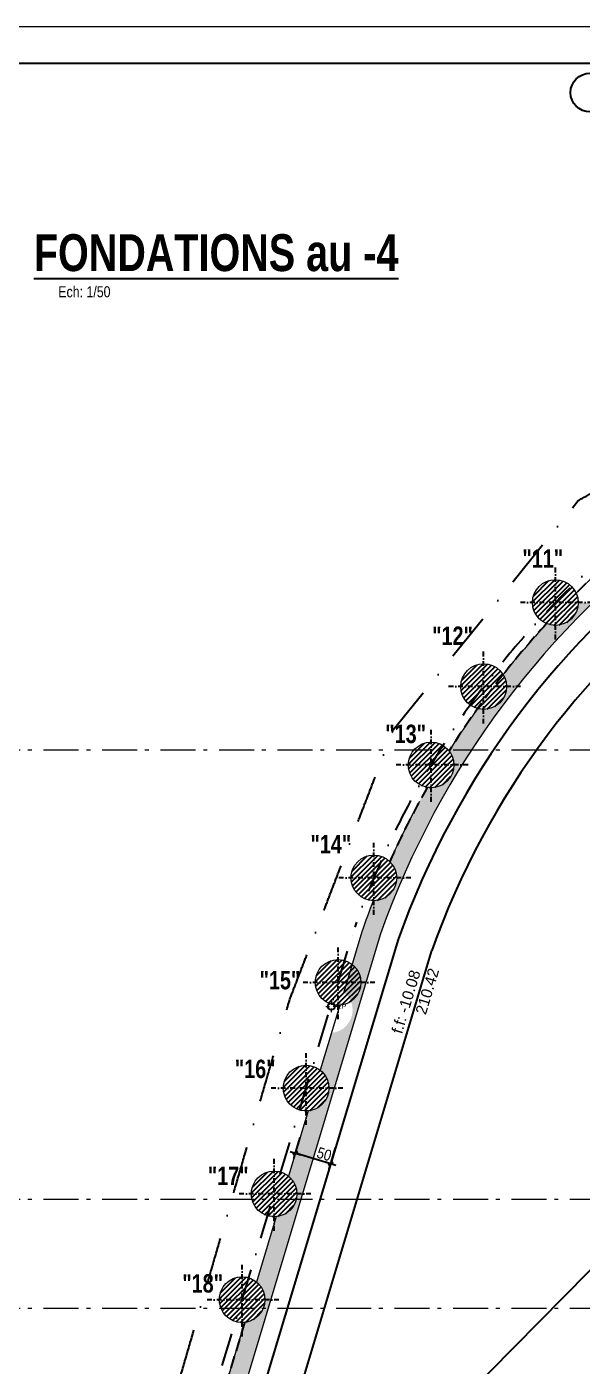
# Model space of a CAD drawing. Header units: centimetres. Extents: x 0 to 26456, y -12469 to -8269.
# Drawn here: x 14368 to 15122, y -10087 to -8269 of the extents above; entities that cross this region are included whole.
import ezdxf
from ezdxf.enums import TextEntityAlignment as Align

# ---------------------------------------------------------------- set-up
doc = ezdxf.new("R2010")
doc.units = ezdxf.units.CM
doc.header["$LTSCALE"] = 25.4
doc.header["$PDMODE"] = 1
doc.header["$PDSIZE"] = -2
for name, pattern in [('CACHEX2', [19.05, 12.7, -6.35]), ('Style de ligne -6', [1.04164, 0.625, -0.20828, 0.06943, -0.13893]), ('TIRETPTX2', [50.8, 25.4, -12.7, 0, -12.7])]:
    doc.linetypes.add(name, pattern=pattern)
for name, color, linetype in [('01_cote_gen', 4, 'Continuous'), ('01_linteaux', 2, 'Continuous'), ('01_murs_sup', 2, 'CACHEX2'), ('01_poch_murs', 253, 'Continuous'), ('01_texte', 230, 'Continuous'), ('AA_COTES', 2, 'Continuous')]:
    doc.layers.add(name, color=color, linetype=linetype)
for name, color, linetype, lineweight in [('01_murs_coup', 5, 'Continuous', 60), ('01_PIEUX', 5, 'Continuous', 60), ('B Général', 7, 'Continuous', 5), ('C ANNOTATIONS-prestations', 7, 'Continuous', 5)]:
    doc.layers.add(name, color=color, linetype=linetype, lineweight=lineweight)
doc.styles.add('Eurostile', font='')
doc.styles.add('impact', font='impact.ttf')
doc.styles.add('MATTE_TXT', font='arial.ttf')
doc.styles.add('STYLE2', font='ARIALN.TTF')
doc.styles.get('Eurostile').set_extended_font_data('Eurostile')
doc.dimstyles.new('JB50', dxfattribs={"dimscale": 0.1, "dimtxt": 150, "dimasz": 15, "dimexe": 0.1, "dimexo": 0.1, "dimgap": 0.09, "dimtad": 1, "dimdec": 1, "dimdsep": 46, "dimtxsty": 'STYLE2', "dimblk1": 'BOND_G', "dimblk2": 'BOND_D', "dimsah": 1, "dimcen": 1.5, "dimdle": 0.01, "dimse1": 1, "dimse2": 1, "dimclrd": 4, "dimclre": 2, "dimclrt": 6, "dimazin": 2, "dimtfac": 2.333333, "dimtdec": 1, "dimtix": 1, "dimtmove": 2, "dimatfit": 3, "dimldrblk": 'BOND_G', "dimfxl": 1, "dimtolj": 1, "dimtzin": 0, "dimarcsym": 0})

# ---------------------------------------------------------------- blocks, each defined once
blk = doc.blocks.new('BOND_G')
at = {"layer": 'AA_COTES', "color": 0}
for p, q in [((0, -5), (0, 15)), ((5, 0), (-5, 0)), ((1.8, 1.8), (-1.8, -1.8))]:
    blk.add_line(p, q, dxfattribs=at)
blk = doc.blocks.new('BOND_D')
at = {"layer": 'AA_COTES', "color": 0}
for p, q in [((5, 0), (-5, 0)), ((-1.8, -1.8), (1.8, 1.8)), ((0, 5), (0, -15))]:
    blk.add_line(p, q, dxfattribs=at)
blk = doc.blocks.new('*D208')
at = {"layer": '01_cote_gen', "color": 4, "lineweight": -2, "ltscale": 3, "transparency": 16777216}
blk.add_line((25181.4, -8824.4), (25181.4, -8881.4), dxfattribs=at)
at = {"layer": 'Defpoints', "color": 0, "ltscale": 3, "transparency": 16777216}
for p in [(25158.9, -8822.9), (0, -8882.9), (25181.4, -8882.9)]:
    blk.add_point(p, dxfattribs=at)
at = {"layer": '01_cote_gen', "color": 4, "lineweight": -2, "ltscale": 3, "transparency": 16777216, "xscale": 1.5, "yscale": 1.5, "zscale": 1.5}
for name, p, rotation in [('BOND_G', (25181.4, -8822.9), 90), ('BOND_D', (25181.4, -8882.9), 270)]:
    blk.add_blockref(name, p, dxfattribs=dict(at, rotation=rotation))
at = {"layer": '01_cote_gen', "color": 6, "ltscale": 3, "transparency": 16777216, "insert": (25173.7, -8852.9), "char_height": 15, "attachment_point": 5, "rotation": 90, "style": 'STYLE2'}
blk.add_mtext('\\A1;60', dxfattribs=at)
blk = doc.blocks.new('EP')
at = {"layer": 'B Général', "color": 7, "linetype": 'Continuous', "lineweight": 5}
for p, q in [((-7.5, 0), (-2.5, 0)), ((0, 7.5), (0, 2.5)), ((7.5, 0), (2.5, 0)), ((0, -7.5), (0, -2.5))]:
    blk.add_line(p, q, dxfattribs=at)
at = {"layer": 'B Général', "color": 7, "linetype": 'Continuous', "lineweight": 5, "flags": 128}
for points in [[(-5, 0, -1), (5, 0, -1)], [(-4.3, 0, -1), (4.3, 0, -1)]]:
    blk.add_lwpolyline(points, format="xyb", close=True, dxfattribs=at)
at = {"layer": 'C ANNOTATIONS-prestations', "insert": (7.5, 4), "char_height": 7.05, "attachment_point": 1, "line_spacing_factor": 0.895453, "style": 'Eurostile'}
blk.add_mtext('EP', dxfattribs=at)
blk = doc.blocks.new('*D252')
at = {"layer": '01_cote_gen', "color": 4, "lineweight": -2, "ltscale": 3, "transparency": 16777216}
blk.add_line((14779.3, -9812.3), (14734.1, -9798.7), dxfattribs=at)
at = {"layer": 'Defpoints', "color": 0, "ltscale": 3, "transparency": 16777216}
for p in [(14732.7, -9798.3), (14733.4, -9795.9), (14781.5, -9810.3)]:
    blk.add_point(p, dxfattribs=at)
at = {"layer": '01_cote_gen', "color": 4, "lineweight": -2, "ltscale": 3, "transparency": 16777216, "xscale": 1.5, "yscale": 1.5, "zscale": 1.5}
for name, p, rotation in [('BOND_D', (14732.7, -9798.3), 163.2978936205899), ('BOND_G', (14780.7, -9812.7), 343.2978936205899)]:
    blk.add_blockref(name, p, dxfattribs=dict(at, rotation=rotation))
at = {"layer": '01_cote_gen', "color": 6, "ltscale": 3, "transparency": 16777216, "insert": (14771.9, -9799.5), "char_height": 15, "attachment_point": 5, "rotation": 343.2979, "style": 'STYLE2'}
blk.add_mtext('\\A1;50', dxfattribs=at)

msp = doc.modelspace()

# ---------------------------------------------------------------- hatches: boundary and pattern name
at = {"layer": '01_poch_murs'}
h = msp.add_hatch(dxfattribs=at)
h.set_pattern_fill('ANSI31', color=256, scale=1.5)
h.set_pattern_definition([(45, (-3123.1103, -347.5536), (-3.367596, 3.367596), [])])
h.paths.add_polyline_path([(15085.58, -9019.82, 0.4142136), (15054.58, -9050.82), (15085.58, -9050.82)])
h.paths.add_polyline_path([(15085.58, -9050.82), (15054.58, -9050.82, 0.4142136), (15085.58, -9081.82)])
h.paths.add_polyline_path([(15085.58, -9019.82), (15085.58, -9050.82), (15116.58, -9050.82, 0.4142136)])
h.paths.add_polyline_path([(15116.58, -9050.82), (15085.58, -9050.82), (15085.58, -9081.82, 0.4142136)])
at = {"layer": '01_poch_murs', "ltscale": 3}
h = msp.add_hatch(color=256, dxfattribs=at)
h.dxf.hatch_style = 1
h.paths.add_polyline_path([(15132.52, -9054.6), (15132.52, -9050.82), (15116.58, -9050.82, -0.5347923), (15073.69, -9079.45, 0.0189133), (15014.65, -9148.64, -0.1387368), (15019.24, -9164.88), (15033.68, -9164.88, -0.0314676)])
h.paths.add_polyline_path([(15033.68, -9164.88), (15019.24, -9164.88, -0.4956818), (14979.98, -9194.76, 0.0140874), (14942.14, -9250.97), (14971.85, -9250.97, -0.0225101)])
at = {"layer": '01_poch_murs'}
h = msp.add_hatch(dxfattribs=at)
h.set_pattern_fill('ANSI31', color=256, scale=1.5)
h.set_pattern_definition([(45, (-3220.449, -461.612), (-3.367596, 3.367596), [])])
h.paths.add_polyline_path([(14988.24, -9133.88, 0.4142136), (14957.24, -9164.88), (14988.24, -9164.88)])
h.paths.add_polyline_path([(14988.24, -9164.88), (14957.24, -9164.88, 0.4142136), (14988.24, -9195.88)])
h.paths.add_polyline_path([(14988.24, -9133.88), (14988.24, -9164.88), (15019.24, -9164.88, 0.4142136)])
h.paths.add_polyline_path([(15019.24, -9164.88), (14988.24, -9164.88), (14988.24, -9195.88, 0.4142136)])
at = {"layer": '01_poch_murs', "ltscale": 3}
h = msp.add_hatch(color=256, dxfattribs=at)
h.dxf.hatch_style = 1
h.paths.add_polyline_path([(14878.39, -9424.48), (14870.25, -9424.48, -0.4208806), (14838.54, -9455.47, 0.0094054), (14822.83, -9497.9), (14798.36, -9579.46, -0.2324519), (14810.42, -9604), (14817.33, -9604), (14848.41, -9500.52, -0.017355)])
h.paths.add_polyline_path([(14958.99, -9271.14), (14947.97, -9271.14, -0.4663651), (14911.69, -9301.79, 0.0234181), (14860.87, -9402.27, -0.202364), (14870.25, -9424.48), (14878.39, -9424.48, -0.0368231)])
h.paths.add_polyline_path([(14971.85, -9250.97), (14942.14, -9250.97, 0.00029), (14941.39, -9252.15, -0.1665797), (14947.97, -9271.14), (14958.99, -9271.14, -0.0050779)])
at = {"layer": '01_poch_murs'}
h = msp.add_hatch(dxfattribs=at)
h.set_pattern_fill('ANSI31', color=256, scale=1.5)
h.set_pattern_definition([(45, (-3291.7194, -567.9777), (-3.367596, 3.367596), [])])
h.paths.add_polyline_path([(14916.97, -9240.25, 0.4142136), (14885.97, -9271.25), (14916.97, -9271.25)])
h.paths.add_polyline_path([(14916.97, -9271.25), (14885.97, -9271.25, 0.4142136), (14916.97, -9302.25)])
h.paths.add_polyline_path([(14916.97, -9240.25), (14916.97, -9271.25), (14947.97, -9271.25, 0.4142136)])
h.paths.add_polyline_path([(14947.97, -9271.25), (14916.97, -9271.25), (14916.97, -9302.25, 0.4142136)])
h = msp.add_hatch(dxfattribs=at)
h.set_pattern_fill('ANSI31', color=256, scale=1.5)
h.set_pattern_definition([(45, (-3369.446, -721.2147), (-3.367596, 3.367596), [])])
h.paths.add_polyline_path([(14839.25, -9393.48, 0.4142136), (14808.25, -9424.48), (14839.25, -9424.48)])
h.paths.add_polyline_path([(14839.25, -9424.48), (14808.25, -9424.48, 0.4142136), (14839.25, -9455.48)])
h.paths.add_polyline_path([(14839.25, -9393.48), (14839.25, -9424.48), (14870.25, -9424.48, 0.4142136)])
h.paths.add_polyline_path([(14870.25, -9424.48), (14839.25, -9424.48), (14839.25, -9455.48, 0.4142136)])
h = msp.add_hatch(dxfattribs=at)
h.set_pattern_fill('ANSI31', color=256, scale=1.5)
h.set_pattern_definition([(45, (-3417.9057, -863.1755), (-3.367596, 3.367596), [])])
h.paths.add_polyline_path([(14790.79, -9535.44, 0.4142136), (14759.79, -9566.44), (14790.79, -9566.44)])
h.paths.add_polyline_path([(14790.79, -9566.44), (14759.79, -9566.44, 0.4142136), (14790.79, -9597.44)])
h.paths.add_polyline_path([(14790.79, -9535.44), (14790.79, -9566.44), (14821.79, -9566.44, 0.4142136)])
h.paths.add_polyline_path([(14821.79, -9566.44), (14790.79, -9566.44), (14790.79, -9597.44, 0.4142136)])
at = {"layer": '01_poch_murs', "ltscale": 3}
h = msp.add_hatch(color=256, dxfattribs=at)
h.dxf.hatch_style = 1
h.paths.add_polyline_path([(14567.81, -10479.62), (14542.8, -10479.62), (14545.7, -10599.33, -0.2401934), (14565.88, -10618.97), (14571.27, -10618.97, -0.0001524), (14571.17, -10618.44)])
h.paths.add_polyline_path([(14566.8, -10438), (14569.7, -10428.35), (14563.11, -10428.35, -0.3194979), (14542.27, -10457.64), (14542.8, -10479.62), (14567.81, -10479.62)])
h.paths.add_polyline_path([(14612.86, -10284.68), (14606.27, -10284.68, -0.3935894), (14577.47, -10315.61), (14550.99, -10403.76, -0.2331529), (14563.11, -10428.35), (14569.7, -10428.35)])
h.paths.add_polyline_path([(14695.68, -10008.97), (14689.12, -10008.97, -0.2738205), (14663.81, -10027.87), (14637.08, -10116.96, -0.220612), (14648.06, -10140.62), (14656.13, -10140.62)])
h.paths.add_polyline_path([(14656.13, -10140.62), (14648.06, -10140.62, -0.3797029), (14620.75, -10171.4), (14594.14, -10260.09, -0.2332342), (14606.27, -10284.68), (14612.86, -10284.68)])
h.paths.add_polyline_path([(14699.26, -9997.05), (14691.5, -9997.05, -0.098973), (14689.12, -10008.97), (14695.68, -10008.97)])
h.paths.add_polyline_path([(14740.14, -9860.97), (14734.02, -9860.97, -0.3180508), (14706.88, -9884.34), (14680.23, -9973.14, -0.2237955), (14691.5, -9997.05), (14699.26, -9997.05)])
h.paths.add_polyline_path([(14785.52, -9709.91), (14778.38, -9709.91, -0.3901), (14749.95, -9740.8), (14723.38, -9829.33, -0.2269671), (14734.94, -9853.48), (14742.39, -9853.48)])
h.paths.add_polyline_path([(14742.39, -9853.48), (14734.94, -9853.48, -0.0610813), (14734.02, -9860.97), (14740.14, -9860.97)])
h.paths.add_polyline_path([(14817.33, -9604), (14810.42, -9604, -0.3926444), (14781.72, -9634.92), (14766.53, -9685.53, -0.2301276), (14778.38, -9709.91), (14785.52, -9709.91)])
at = {"layer": '01_poch_murs'}
h = msp.add_hatch(dxfattribs=at)
h.set_pattern_fill('ANSI31', color=256, scale=1.5)
h.set_pattern_definition([(45, (-3461.313, -1006.6376), (-3.367596, 3.367596), [])])
h.paths.add_polyline_path([(14747.38, -9678.91, 0.4142136), (14716.38, -9709.91), (14747.38, -9709.91)])
h.paths.add_polyline_path([(14747.38, -9709.91), (14716.38, -9709.91, 0.4142136), (14747.38, -9740.91)])
h.paths.add_polyline_path([(14747.38, -9678.91), (14747.38, -9709.91), (14778.38, -9709.91, 0.4142136)])
h.paths.add_polyline_path([(14778.38, -9709.91), (14747.38, -9709.91), (14747.38, -9740.91, 0.4142136)])
h = msp.add_hatch(dxfattribs=at)
h.set_pattern_fill('ANSI31', color=256, scale=1.5)
h.set_pattern_definition([(45, (-3504.7533, -1150.2096), (-3.367596, 3.367596), [])])
h.paths.add_polyline_path([(14703.94, -9822.48, 0.4142136), (14672.94, -9853.48), (14703.94, -9853.48)])
h.paths.add_polyline_path([(14703.94, -9853.48), (14672.94, -9853.48, 0.4142136), (14703.94, -9884.48)])
h.paths.add_polyline_path([(14703.94, -9822.48), (14703.94, -9853.48), (14734.94, -9853.48, 0.4142136)])
h.paths.add_polyline_path([(14734.94, -9853.48), (14703.94, -9853.48), (14703.94, -9884.48, 0.4142136)])
h = msp.add_hatch(dxfattribs=at)
h.set_pattern_fill('ANSI31', color=256, scale=1.5)
h.set_pattern_definition([(45, (-3548.1938, -1293.7816), (-3.367596, 3.367596), [])])
h.paths.add_polyline_path([(14660.5, -9966.05, 0.4142136), (14629.5, -9997.05), (14660.5, -9997.05)])
h.paths.add_polyline_path([(14660.5, -9997.05), (14629.5, -9997.05, 0.4142136), (14660.5, -10028.05)])
h.paths.add_polyline_path([(14660.5, -9966.05), (14660.5, -9997.05), (14691.5, -9997.05, 0.4142136)])
h.paths.add_polyline_path([(14691.5, -9997.05), (14660.5, -9997.05), (14660.5, -10028.05, 0.4142136)])

# ---------------------------------------------------------------- linework, layer by layer
at = {"layer": '01_linteaux', "color": 5, "linetype": 'TIRETPTX2', "ltscale": 0.1}
msp.add_line((14865.59, -9223.7), (15116.66, -8912.48), dxfattribs=at)
at = {"layer": '01_linteaux', "linetype": 'TIRETPTX2', "ltscale": 0.01}
for p, q in [((15085.58, -9100.82), (15085.58, -9000.82)), ((15135.58, -9050.82), (15035.58, -9050.82)), ((14988.24, -9214.88), (14988.24, -9114.88)), ((15038.24, -9164.88), (14938.24, -9164.88)), ((14917.04, -9321.14), (14917.04, -9221.14)), ((14967.04, -9271.14), (14867.04, -9271.14)), ((14839.25, -9474.48), (14839.25, -9374.48)), ((14889.25, -9424.48), (14789.25, -9424.48)), ((14790.79, -9616.44), (14790.79, -9516.44)), ((14840.79, -9566.44), (14740.79, -9566.44)), ((14747.38, -9759.91), (14747.38, -9659.91)), ((14797.38, -9709.91), (14697.38, -9709.91)), ((14703.94, -9903.48), (14703.94, -9803.48)), ((14753.94, -9853.48), (14653.94, -9853.48)), ((14660.5, -10047.05), (14660.5, -9947.05)), ((14710.5, -9997.05), (14610.5, -9997.05))]:
    msp.add_line(p, q, dxfattribs=at)
at = {"layer": '01_linteaux', "linetype": 'TIRETPTX2', "ltscale": 0.07}
msp.add_line((14607.24, -10173.08), (14813.92, -9489.99), dxfattribs=at)
at = {"layer": '01_linteaux'}
msp.add_line((14872.18, -9508.3), (14591.89, -10441.38), dxfattribs=at)
at = {"layer": '01_linteaux', "linetype": 'TIRETPTX2', "ltscale": 0.07}
msp.add_arc((15958.38, -9894.24), 1213.73, 91.99092, 160.61055, dxfattribs=at)
at = {"layer": '01_linteaux'}
msp.add_arc((15958.38, -9894.24), 1152.73, 92.0761, 160.43927, dxfattribs=at)
at = {"layer": '01_linteaux', "color": 5, "linetype": 'TIRETPTX2', "ltscale": 0.1}
for points in [[(15116.66, -8912.48), (15291.87, -8812.43), (15467.08, -8712.38)], [(15116.66, -8912.48), (15291.87, -8812.43), (15467.08, -8712.38)], [(14725.33, -9589.02), (14795.46, -9406.36), (14865.59, -9223.7)], [(14541.3, -10223.94), (14633.31, -9906.48), (14725.33, -9589.02)]]:
    msp.add_open_spline(points, degree=2, dxfattribs=at)
at = {"layer": '01_murs_coup', "linetype": 'Continuous', "lineweight": 5}
for p, q in [((26455.97, -8269.29), (13955.97, -8269.29)), ((14848.41, -9500.52), (14566.8, -10438)), ((14822.83, -9497.9), (14798.36, -9579.46)), ((14749.95, -9740.8), (14723.38, -9829.33)), ((14706.88, -9884.34), (14680.23, -9973.14)), ((14663.81, -10027.87), (14637.08, -10116.96))]:
    msp.add_line(p, q, dxfattribs=at)
for radius, start, end in [(1177.73, 92.05395, 160.46959), (1202.73, 130.27211, 134.60621), (1202.73, 137.35511, 141.68921), (1202.73, 144.43811, 147.73297), (1202.73, 151.52111, 155.85521)]:
    msp.add_arc((15958.38, -9894.24), radius, start, end, dxfattribs=at)
at = {"layer": '01_murs_sup', "ltscale": 0.05}
msp.add_line((14663.81, -10027.87), (14637.08, -10116.96), dxfattribs=at)
for start, end in [(130.27211, 134.60621), (137.35511, 141.68921), (141.68921, 147.73297), (150.48916, 155.85521)]:
    msp.add_arc((15958.38, -9894.24), 1202.73, start, end, dxfattribs=at)
at = {"layer": '01_PIEUX', "linetype": 'Continuous', "lineweight": 5}
msp.add_line((14793.02, -9597.25), (14766.53, -9685.53), dxfattribs=at)
for centre in [(15085.58, -9050.82), (14988.24, -9164.88), (14916.97, -9271.25), (14839.25, -9424.48), (14790.79, -9566.44), (14747.38, -9709.91), (14703.94, -9853.48), (14660.5, -9997.05)]:
    msp.add_circle(centre, 31, dxfattribs=at)
msp.add_arc((15958.38, -9894.24), 1202.73, 158.60411, 160.75961, dxfattribs=at)
at = {"layer": '01_texte'}
for p, q in [((26405.97, -8319.29), (14005.97, -8319.29)), ((14917.72, -9523.24), (14639.98, -10447.86)), ((15167.98, -9920.97), (14568.99, -10528.22))]:
    msp.add_line(p, q, dxfattribs=at)
msp.add_circle((15132.52, -8358.56), 26.34, dxfattribs=at)
msp.add_arc((15958.38, -9894.24), 1104.81, 92.12065, 160.3783, dxfattribs=at)
at = {"layer": 'B Général', "color": 1, "linetype": 'Style de ligne -6', "lineweight": 13, "ltscale": 3, "true_color": 0xff0000}
msp.add_line((16581.76, -9250.97), (14263.13, -9250.97), dxfattribs=at)
at = {"layer": 'B Général', "color": 1, "linetype": 'Style de ligne -6', "lineweight": 13, "ltscale": 3}
for p, q in [((16581.76, -9860.97), (14263.13, -9860.97)), ((16581.76, -10008.97), (14263.13, -10008.97))]:
    msp.add_line(p, q, dxfattribs=at)

# ---------------------------------------------------------------- block references
at = {"layer": 'B Général', "color": 7}
msp.add_blockref('EP', (14781.62, -9599.15), dxfattribs=at)

# ---------------------------------------------------------------- texts
at = {"layer": '01_texte', "style": 'impact'}
msp.add_text('%%UFONDATIONS au -4', height=50, dxfattribs=at).set_placement((14625.28, -8615.87), align=Align.BOTTOM_CENTER)
at = {"layer": '01_texte', "style": 'MATTE_TXT', "width": 0.8}
msp.add_text('Ech: 1/50', height=15, dxfattribs=at).set_placement((14446.51, -8640.99), align=Align.BOTTOM_CENTER)
at = {"layer": '01_texte', "style": 'impact'}
for s, p in [('"11"', (15068.48, -9011.01)), ('"12"', (14946.04, -9115.83)), ('"13"', (14882.42, -9249.01)), ('"14"', (14780.91, -9398.83)), ('"15"', (14711.89, -9583.33)), ('"16"', (14678.23, -9703.81)), ('"17"', (14641.64, -9849.05)), ('"18"', (14607.02, -9994.95))]:
    msp.add_text(s, height=25, rotation=0, dxfattribs=at).set_placement(p, align=Align.BOTTOM_CENTER)
at = {"layer": '01_texte', "style": 'MATTE_TXT'}
for s, p in [('f.f: -10.08', (14877.36, -9637.2)), ('210.42', (14909.7, -9611.29))]:
    msp.add_text(s, height=15, rotation=73.28031, dxfattribs=at).set_placement(p)

# ---------------------------------------------------------------- dimensions: what is measured, and where the dimension line sits
at = {"layer": '01_cote_gen', "ltscale": 3}
dim = msp.add_linear_dim(base=(25181.35, -8882.94), p1=(25158.85, -8822.94), p2=(0, -8882.94), angle=90, dimstyle='JB50', dxfattribs=at)
dim.commit()
dim.dimension.update_dxf_attribs({"geometry": '*D208', "text_midpoint": (25173.68, -8852.94)})
dim = msp.add_linear_dim(base=(14732.7, -9798.28), p1=(14781.47, -9810.29), p2=(14733.43, -9795.87), angle=163.29789, text='50', dimstyle='JB50', dxfattribs=at)
dim.commit()
dim.dimension.update_dxf_attribs({"geometry": '*D252', "text_midpoint": (14771.87, -9799.48), "dimtype": 161})

doc.saveas('drawing.dxf')
